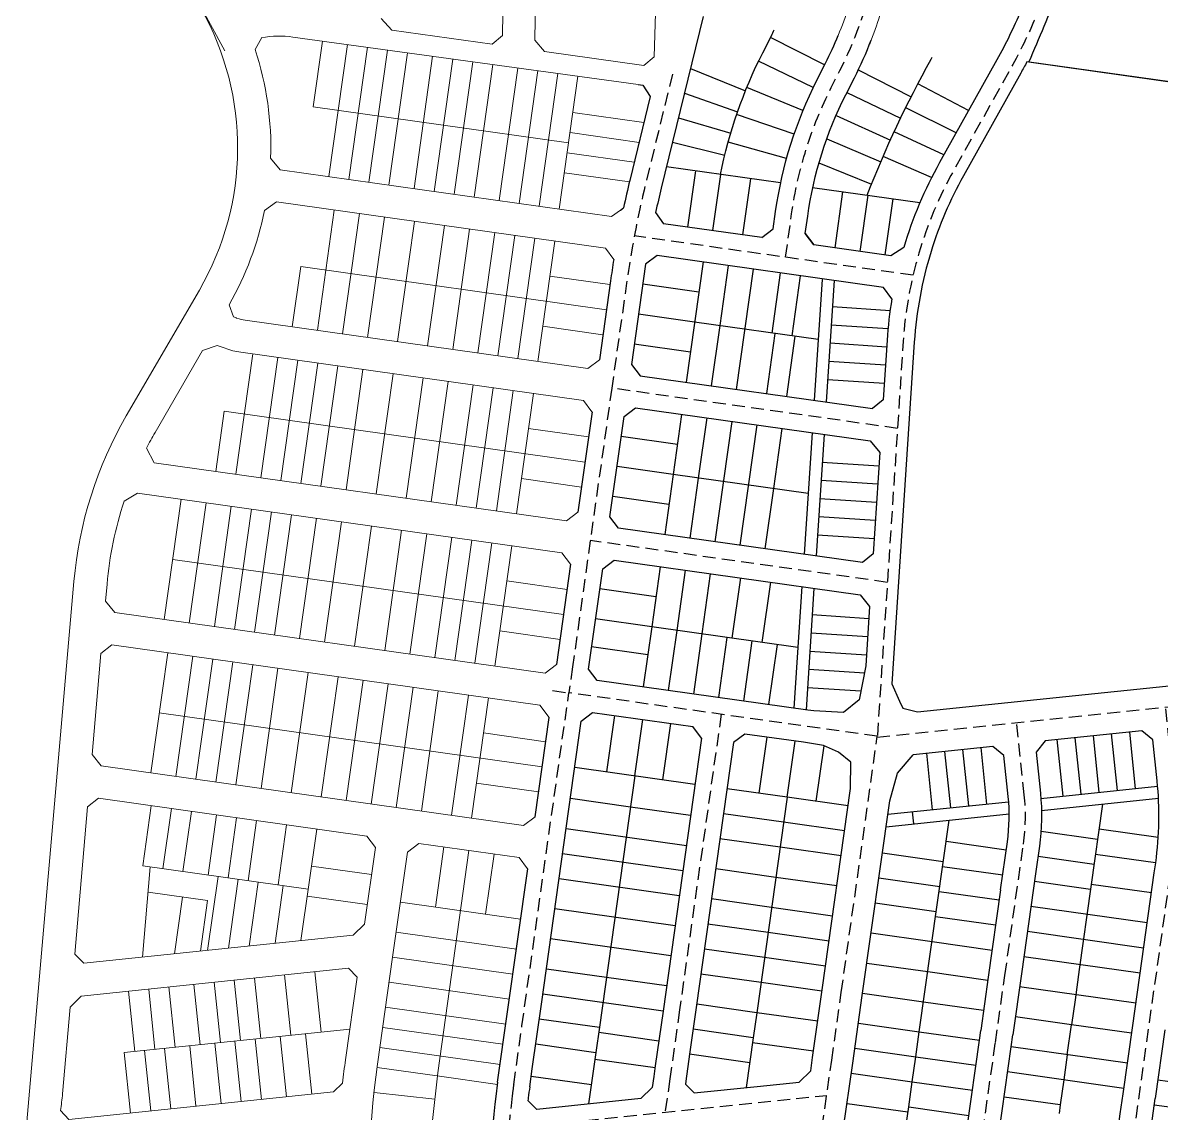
# Model space of a CAD drawing. Extents: x 296374 to 298792, y 6267790 to 6270844.
# Drawn here: x 296643 to 297205, y 6269861 to 6270400 of the extents above; entities that cross this region are included whole.
import ezdxf

# ---------------------------------------------------------------- set-up
doc = ezdxf.new("R2010")
doc.units = 0
doc.linetypes.add('DASHED2', pattern=[9.525, 6.35, -3.175])
for name, color, linetype in [('_User_xref', 251, 'Continuous'), ('X-Masterplan_LotLayout_P2$0$D-LO-Stage 21', 251, 'Continuous'), ('X-Masterplan_LotLayout_P2$0$D-LO-Stage 22', 251, 'Continuous'), ('X-Masterplan_LotLayout_P2$0$D-LO-Stage 23', 251, 'Continuous'), ('X-Masterplan_LotLayout_P2$0$D-LO-Stage 31', 251, 'Continuous'), ('X-Masterplan_LotLayout_P2$0$D-LO-Stage 32', 251, 'Continuous'), ('X-Masterplan_LotLayout_P2$0$D-LO-Stage 34', 251, 'Continuous'), ('X-Masterplan_LotLayout_P2$0$D-RD-15-23_CL', 251, 'DASHED2'), ('X-Masterplan_LotLayout_P2$0$D-RD-Future_BDY', 251, 'Continuous'), ('X-Masterplan_LotLayout_P2$0$D-RD-Future_CL', 251, 'DASHED2'), ('X-Masterplan_LotLayout_P2$0$D-RD-P3_BDY', 251, 'Continuous'), ('X-Masterplan_LotLayout_P2$0$D-RD-P3_CL', 251, 'DASHED2'), ('X-Masterplan_LotLayout_P2$0$D-RD-Stage21_BDY', 251, 'Continuous'), ('X-Masterplan_LotLayout_P2$0$D-RD-Stage22_BDY', 251, 'Continuous'), ('X-Masterplan_LotLayout_P2$0$D-RD-Stage31_BDY', 251, 'Continuous'), ('X-Masterplan_LotLayout_P2$0$D-RD-Stage32_BDY', 251, 'Continuous'), ('X-Masterplan_LotLayout_P2$0$D-RD-Stage34_BDY', 251, 'Continuous'), ('X-Masterplan_LotLayout_P2$0$D-RD-Stage37_BDY', 251, 'Continuous')]:
    doc.layers.add(name, color=color, linetype=linetype)

# ---------------------------------------------------------------- blocks, each defined once
blk = doc.blocks.new('X-Masterplan_LotLayout_P2')
at = {"layer": 'X-Masterplan_LotLayout_P2$0$D-LO-Stage 21'}
for p, q in [((297052.23, 6269881.19), (297082.33, 6269876.95)), ((297080.59, 6269864.57), (297082.33, 6269876.95)), ((297078.72, 6269851.28), (297080.59, 6269864.57))]:
    blk.add_line(p, q, dxfattribs=at)
at = {"layer": 'X-Masterplan_LotLayout_P2$0$D-LO-Stage 22'}
for p, q in [((297085.82, 6269901.71), (297115.53, 6269897.52)), ((297190.74, 6269900.97), (297161.04, 6269905.16)), ((297188.65, 6269886.12), (297131.22, 6269894.21)), ((297158.94, 6269890.3), (297157.2, 6269877.93)), ((297082.33, 6269876.95), (297084.08, 6269889.33)), ((297084.08, 6269889.33), (297113.78, 6269885.15)), ((297186.91, 6269873.74), (297129.47, 6269881.83)), ((297082.33, 6269876.95), (297112.04, 6269872.77)), ((297157.2, 6269877.93), (297155.48, 6269865.54)), ((297155.48, 6269865.54), (297127.73, 6269869.45)), ((297050.14, 6269866.34), (297080.24, 6269862.1)), ((297080.59, 6269864.57), (297110.3, 6269860.39)), ((297155.48, 6269865.54), (297154.9, 6269861.39))]:
    blk.add_line(p, q, dxfattribs=at)
at = {"layer": 'X-Masterplan_LotLayout_P2$0$D-LO-Stage 22', "flags": 128}
for points in [[(297084.08, 6269889.33), (297085.82, 6269901.71)], [(297158.94, 6269890.3), (297161.04, 6269905.16)]]:
    blk.add_lwpolyline(points, dxfattribs=at)
at = {"layer": 'X-Masterplan_LotLayout_P2$0$D-LO-Stage 23'}
for p, q in [((297231.37, 6269873.95), (297203.64, 6269877.85)), ((297229.99, 6269861.52), (297201.9, 6269865.48))]:
    blk.add_line(p, q, dxfattribs=at)
at = {"layer": 'X-Masterplan_LotLayout_P2$0$D-LO-Stage 31'}
for p, q in [((297174.76, 6270020.01), (297171.86, 6270047.85)), ((297183.72, 6270020.94), (297180.81, 6270048.79)), ((297192.67, 6270021.87), (297189.76, 6270049.72)), ((297116.16, 6270042.05), (297119.07, 6270014.2)), ((297156.86, 6270018.14), (297153.96, 6270045.99)), ((297165.81, 6270019.07), (297162.91, 6270046.92)), ((297089.31, 6270039.25), (297092.21, 6270011.4)), ((297098.26, 6270040.18), (297101.16, 6270012.33)), ((297107.21, 6270041.12), (297110.11, 6270013.27)), ((297145.89, 6270017), (297203.59, 6270023.01)), ((297020.54, 6270017.57), (297005.55, 6269911.12)), ((297050.64, 6270013.33), (297020.54, 6270017.57)), ((297070.25, 6270009.11), (297129.97, 6270015.34)), ((297146.2, 6270011), (297204.01, 6270017.02)), ((297176.39, 6270014.14), (297164.87, 6269932.39)), ((297069.39, 6270002.99), (297130.23, 6270009.33)), ((297082.26, 6270010.36), (297082.89, 6270004.4)), ((297048.9, 6270000.95), (297018.8, 6270005.19)), ((297085.82, 6269901.71), (297100.54, 6270006.24)), ((297173.94, 6269996.75), (297145.96, 6270000.69)), ((297203.88, 6269997.58), (297174.64, 6270001.7)), ((297047.16, 6269988.57), (297017.05, 6269992.81)), ((297099.07, 6269995.78), (297128.78, 6269991.59)), ((297067.57, 6269990.12), (297097.68, 6269985.88)), ((297172.19, 6269984.38), (297144.47, 6269988.28)), ((297202.6, 6269985.14), (297172.89, 6269989.33)), ((297097.33, 6269983.4), (297127.03, 6269979.22)), ((297045.07, 6269973.72), (297014.96, 6269977.96)), ((297065.83, 6269977.74), (297095.93, 6269973.5)), ((297170.45, 6269972), (297142.72, 6269975.9)), ((297200.51, 6269970.29), (297170.8, 6269974.47)), ((297095.58, 6269971.02), (297125.29, 6269966.84)), ((297042.97, 6269958.87), (297012.87, 6269963.11)), ((297064.09, 6269965.36), (297094.19, 6269961.12)), ((297198.41, 6269955.44), (297140.98, 6269963.53)), ((297093.84, 6269958.65), (297123.55, 6269954.46)), ((297041.23, 6269946.49), (297011.13, 6269950.73)), ((297061.99, 6269950.51), (297092.1, 6269946.27)), ((297092.1, 6269946.27), (297121.8, 6269942.08)), ((297196.67, 6269943.06), (297139.24, 6269951.15)), ((297039.49, 6269934.11), (297009.38, 6269938.35)), ((297059.9, 6269935.65), (297090, 6269931.41)), ((297194.93, 6269930.68), (297137.49, 6269938.77)), ((297090, 6269931.41), (297119.71, 6269927.23)), ((297164.87, 6269932.39), (297162.78, 6269917.54)), ((297037.74, 6269921.73), (297007.64, 6269925.97)), ((297192.83, 6269915.83), (297135.4, 6269923.92)), ((297057.81, 6269920.8), (297087.91, 6269916.56)), ((297087.91, 6269916.56), (297117.62, 6269912.38)), ((297162.78, 6269917.54), (297161.04, 6269905.16)), ((297005.55, 6269911.12), (297003.8, 6269898.74)), ((297035.65, 6269906.88), (297005.55, 6269911.12)), ((297161.04, 6269905.16), (297133.31, 6269909.06)), ((297055.72, 6269905.95), (297085.82, 6269901.71)), ((297003.8, 6269898.74), (297000.34, 6269874.14)), ((297033.56, 6269892.03), (297003.46, 6269896.27)), ((297053.97, 6269893.57), (297084.08, 6269889.33))]:
    blk.add_line(p, q, dxfattribs=at)
for points in [[(297201.9, 6269980.19), (297202.61, 6269985.22, 0.061027), (297203.34, 6270025.59), (297201.22, 6270045.89), (297195.73, 6270050.34), (297147.99, 6270045.37), (297143.54, 6270039.88), (297145.65, 6270019.58, -0.061027), (297145.18, 6269993.31), (297143.42, 6269980.85)], [(297125.99, 6269971.79), (297129.33, 6269995.55, 0.061027), (297129.74, 6270017.92), (297127.62, 6270038.22), (297122.13, 6270042.67), (297082.8, 6270038.57)]]:
    blk.add_lwpolyline(points, format="xyb", dxfattribs=at)
at = {"layer": 'X-Masterplan_LotLayout_P2$0$D-LO-Stage 32'}
for p, q in [((296953.63, 6270101.72), (296949.44, 6270072.02)), ((297025.86, 6270091.55), (296953.63, 6270101.72)), ((296966, 6270099.98), (296961.82, 6270070.27)), ((296978.38, 6270098.24), (296974.2, 6270068.53)), ((296990.76, 6270096.49), (296986.58, 6270066.79)), ((297003.14, 6270094.75), (296998.95, 6270065.04)), ((297015.52, 6270093.01), (297011.33, 6270063.3)), ((296931.42, 6270030.12), (296935.33, 6270057.85)), ((296945.28, 6270028.17), (296949.19, 6270055.9)), ((296959.15, 6270026.22), (296963.05, 6270053.94)), ((297020.54, 6270017.57), (297024.45, 6270045.29)), ((297034.9, 6270015.55), (297038.77, 6270043.01)), ((296915.58, 6270032.35), (296974.99, 6270023.98)), ((296945.28, 6270028.17), (296927.78, 6269903.9)), ((297020.54, 6270017.57), (296990.84, 6270021.75)), ((296913.42, 6270017.01), (296943.12, 6270012.82)), ((296943.12, 6270012.82), (296972.83, 6270008.64)), ((297018.8, 6270005.19), (296989.09, 6270009.37)), ((296911.32, 6270002.15), (296970.74, 6269993.78)), ((297017.05, 6269992.81), (296987.35, 6269997)), ((296909.58, 6269989.77), (296968.99, 6269981.4)), ((297014.96, 6269977.96), (296985.26, 6269982.14)), ((296907.84, 6269977.4), (296967.25, 6269969.03)), ((297012.87, 6269963.11), (296983.16, 6269967.29)), ((296905.74, 6269962.54), (296965.16, 6269954.17)), ((297011.13, 6269950.73), (296981.42, 6269954.91)), ((296903.65, 6269947.69), (296963.07, 6269939.32)), ((297009.38, 6269938.35), (296979.68, 6269942.53)), ((296901.56, 6269932.84), (296960.97, 6269924.47)), ((297007.64, 6269925.97), (296977.93, 6269930.16)), ((296899.82, 6269920.46), (296959.23, 6269912.09)), ((297005.55, 6269911.12), (296975.84, 6269915.3)), ((296898.07, 6269908.08), (296927.78, 6269903.9)), ((296927.78, 6269903.9), (296926.04, 6269891.52)), ((296927.43, 6269901.42), (296957.14, 6269897.24)), ((297003.8, 6269898.74), (296974.1, 6269902.93)), ((296896.33, 6269895.7), (296926.04, 6269891.52)), ((296926.04, 6269891.52), (296922.44, 6269866.02)), ((297002.06, 6269886.36), (296972.35, 6269890.55))]:
    blk.add_line(p, q, dxfattribs=at)
at = {"layer": 'X-Masterplan_LotLayout_P2$0$D-LO-Stage 32', "flags": 128}
for points in [[(297027.83, 6270121.57), (297023.9, 6270061.53)], [(297033.79, 6270120.73), (297029.85, 6270060.69)], [(297032.94, 6270107.74), (297060.88, 6270105.91)], [(297032.35, 6270098.76), (297060.29, 6270096.92)], [(297031.76, 6270089.78), (297059.7, 6270087.94)], [(297031.17, 6270080.8), (297058.67, 6270078.99)], [(297030.58, 6270071.82), (297056.98, 6270070.08)], [(297006.68, 6270019.52), (297010.58, 6270047.25)], [(296925.56, 6269888.17), (296955.27, 6269883.98)], [(296894.09, 6269879.81), (296923.8, 6269875.63)]]:
    blk.add_lwpolyline(points, dxfattribs=at)
at = {"layer": 'X-Masterplan_LotLayout_P2$0$D-LO-Stage 34'}
for p, q in [((297017.22, 6270321), (296960.9, 6270328.93)), ((296975.18, 6270326.92), (296971.28, 6270299.19)), ((296987.56, 6270325.18), (296983.65, 6270297.45)), ((297002.41, 6270323.08), (296998.51, 6270295.36)), ((297033.09, 6270318.76), (297086.13, 6270311.29)), ((297047.94, 6270316.67), (297044.04, 6270288.94)), ((297060.32, 6270314.93), (297056.42, 6270287.2)), ((297072.7, 6270313.18), (297068.79, 6270285.46)), ((296979.01, 6270281.95), (296970.64, 6270222.53)), ((296991.39, 6270280.2), (296987.21, 6270250.5)), ((297003.77, 6270278.46), (296995.4, 6270219.04)), ((297017.14, 6270276.58), (297012.95, 6270246.87)), ((297027.04, 6270275.18), (297022.85, 6270245.47)), ((297037.78, 6270273.22), (297033.87, 6270213.63)), ((297043.77, 6270272.82), (297039.83, 6270212.79)), ((296976.92, 6270267.09), (296949.19, 6270271)), ((296974.83, 6270252.24), (296947.1, 6270256.14)), ((297035.84, 6270243.64), (296974.83, 6270252.24)), ((296987.21, 6270250.5), (296983.02, 6270220.79)), ((297014.44, 6270246.66), (297010.25, 6270216.95)), ((297024.34, 6270245.26), (297020.15, 6270215.56)), ((296972.74, 6270237.39), (296945.01, 6270241.29)), ((296968.41, 6270206.69), (296960.04, 6270147.27)), ((296980.79, 6270204.94), (296976.6, 6270175.24)), ((296993.17, 6270203.2), (296984.8, 6270143.79)), ((297005.55, 6270201.46), (296997.18, 6270142.04)), ((297017.92, 6270199.71), (297013.74, 6270170.01)), ((296966.32, 6270191.84), (296938.59, 6270195.74)), ((296964.23, 6270176.98), (296936.5, 6270180.89)), ((297030.85, 6270167.6), (296964.23, 6270176.98)), ((296976.6, 6270175.24), (296972.42, 6270145.53)), ((296962.13, 6270162.13), (296934.41, 6270166.03)), ((297013.74, 6270170.01), (297009.55, 6270140.3)), ((296957.81, 6270131.43), (296953.63, 6270101.72)), ((296970.19, 6270129.69), (296966, 6270099.98)), ((296982.57, 6270127.94), (296978.38, 6270098.24)), ((296997.42, 6270125.85), (296993.24, 6270096.15)), ((297012.27, 6270123.76), (297008.09, 6270094.05)), ((296955.72, 6270116.58), (296927.99, 6270120.48)), ((296953.63, 6270101.72), (296925.9, 6270105.63))]:
    blk.add_line(p, q, dxfattribs=at)
at = {"layer": 'X-Masterplan_LotLayout_P2$0$D-LO-Stage 34', "flags": 128}
for points in [[(296987.56, 6270325.18, -0.067159), (297008.45, 6270385.3), (297012.72, 6270393.74, 0.005093), (297014.18, 6270396.7, 0.005093)], [(297060.07, 6270314.96, -0.034541), (297091.7, 6270382.13), (297092.22, 6270383.07)]]:
    blk.add_lwpolyline(points, format="xyb", dxfattribs=at)
for points in [[(297039.06, 6270379.35), (297012.29, 6270392.9)], [(297033.45, 6270368.18), (297006.43, 6270381.21)], [(296972.76, 6270377.5), (296999.96, 6270366.57)], [(297055.68, 6270376.85), (297081.81, 6270363.58)], [(297028.36, 6270356.76), (297000.6, 6270368.15)], [(297110.18, 6270356.78), (297085.1, 6270369.94)], [(296969.79, 6270365.36), (296996.07, 6270356.2)], [(297050.07, 6270365.68), (297076.56, 6270352.95)], [(297104.06, 6270345.81), (297079.09, 6270358.15)], [(296966.83, 6270353.22), (296992.64, 6270345.56)], [(297023.97, 6270345.06), (296995.58, 6270354.76)], [(297044.72, 6270354.38), (297071.54, 6270342.21)], [(297097.93, 6270334.82), (297073.37, 6270346.2)], [(296963.86, 6270341.08), (296989.7, 6270334.71)], [(297020.28, 6270333.12), (296991.36, 6270341.09)], [(297040.11, 6270342.76), (297066.77, 6270331.37)], [(297036.27, 6270330.86), (297062.24, 6270320.44)], [(297091.92, 6270323.72), (297067.96, 6270334.13)], [(297042.92, 6270259.9), (297071.39, 6270258.04)], [(297042.33, 6270250.92), (297070.27, 6270249.09)], [(297041.74, 6270241.94), (297069.68, 6270240.11)], [(297041.15, 6270232.96), (297069.09, 6270231.13)], [(297040.56, 6270223.98), (297068.5, 6270222.15)], [(297032.82, 6270197.62), (297028.88, 6270137.58)], [(297038.78, 6270196.78), (297034.84, 6270136.74)], [(297037.88, 6270183.12), (297065.82, 6270181.29)], [(297037.3, 6270174.14), (297065.24, 6270172.3)], [(297036.71, 6270165.16), (297064.65, 6270163.32)], [(297036.12, 6270156.18), (297064.06, 6270154.34)], [(297035.53, 6270147.2), (297063.47, 6270145.36)], [(296951.67, 6270087.86), (296923.95, 6270091.77)]]:
    blk.add_lwpolyline(points, dxfattribs=at)
at = {"layer": 'X-Masterplan_LotLayout_P2$0$D-RD-15-23_CL', "flags": 128}
for points in [[(297192.19, 6269811.46, -0.061026), (297193.06, 6269860.1), (297199.21, 6269903.72), (297199.56, 6269906.2)], [(297116.49, 6269804.6, -0.061026), (297117.37, 6269853.24), (297123.37, 6269895.87), (297123.44, 6269896.37)], [(297036.95, 6269806.66, -0.060246), (297037.89, 6269854.67), (297042.53, 6269887.61)], [(296884.68, 6269870.06, 0.056972), (296883.89, 6269790.56)]]:
    blk.add_lwpolyline(points, format="xyb", dxfattribs=at)
for points in [[(296962.56, 6269878.38), (296960.24, 6269861.91)], [(296883.07, 6269853.87), (297024.96, 6269868.66)], [(297024.96, 6269868.66), (297040.08, 6269870.24)]]:
    blk.add_lwpolyline(points, dxfattribs=at)
at = {"layer": 'X-Masterplan_LotLayout_P2$0$D-RD-Future_BDY', "lineweight": 0}
for p, q in [((296898.89, 6270590.69), (296895.82, 6270391.58)), ((296717.55, 6270432.45), (296742.7, 6270386.34)), ((296790.89, 6270391.05), (296786.33, 6270358.67)), ((296895.82, 6270391.58), (296900.69, 6270385.89)), ((296803.28, 6270389.35), (296794.09, 6270324.15)), ((296813.18, 6270387.99), (296803.99, 6270322.76)), ((296823.09, 6270386.62), (296813.9, 6270321.36)), ((296833, 6270385.26), (296823.8, 6270319.97)), ((296845.38, 6270383.56), (296836.18, 6270318.22)), ((296855.29, 6270382.19), (296846.08, 6270316.83)), ((296865.19, 6270380.83), (296855.98, 6270315.43)), ((296875.1, 6270379.47), (296865.88, 6270314.04)), ((296887.48, 6270377.77), (296878.26, 6270312.3)), ((296897.4, 6270376.47), (296888.16, 6270310.9)), ((296907.3, 6270375.07), (296898.07, 6270309.51)), ((296917.2, 6270373.68), (296907.97, 6270308.11)), ((296912.58, 6270340.89), (296786.33, 6270358.67)), ((296949.76, 6270350.8), (296914.68, 6270355.74)), ((296947.38, 6270341.04), (296913.28, 6270345.84)), ((296945, 6270331.27), (296911.89, 6270335.94)), ((296942.61, 6270321.51), (296910.49, 6270326.03)), ((296931.26, 6270258.38), (296780.25, 6270279.65)), ((296933, 6270270.75), (296903.3, 6270274.94)), ((296929.51, 6270246), (296899.81, 6270250.18)), ((296920.66, 6270183.12), (296742.42, 6270208.23)), ((296922.4, 6270195.5), (296892.69, 6270199.68)), ((296918.91, 6270170.74), (296889.21, 6270174.93)), ((296910.06, 6270107.86), (296716.96, 6270135.06)), ((296911.8, 6270120.24), (296882.09, 6270124.42)), ((296908.31, 6270095.48), (296878.61, 6270099.67)), ((296714.51, 6270088.95), (296706.14, 6270029.54)), ((296726.89, 6270087.21), (296718.52, 6270027.8)), ((296736.79, 6270085.82), (296728.42, 6270026.4)), ((296746.69, 6270084.42), (296738.32, 6270025.01)), ((296756.59, 6270083.03), (296748.22, 6270023.61)), ((296768.97, 6270081.28), (296760.6, 6270021.87)), ((296783.82, 6270079.19), (296775.45, 6270019.78)), ((296798.68, 6270077.1), (296790.31, 6270017.68)), ((296811.05, 6270075.35), (296802.69, 6270015.94)), ((296823.43, 6270073.61), (296815.06, 6270014.2)), ((296835.81, 6270071.87), (296827.44, 6270012.45)), ((296848.19, 6270070.12), (296839.82, 6270010.71)), ((296863.04, 6270068.03), (296854.67, 6270008.62)), ((296872.94, 6270066.64), (296864.57, 6270007.22)), ((296899.46, 6270032.6), (296710.32, 6270059.25)), ((296901.2, 6270044.98), (296870.5, 6270049.31)), ((296897.71, 6270020.23), (296867.02, 6270024.55)), ((296702.22, 6269983.64), (296706.4, 6270013.35)), ((296712.12, 6269982.24), (296716.3, 6270011.95)), ((296722.02, 6269980.85), (296726.2, 6270010.56)), ((296734.4, 6269979.11), (296738.58, 6270008.81)), ((296744.3, 6269977.71), (296748.48, 6270007.42)), ((296754.2, 6269976.32), (296758.39, 6270006.02)), ((296769.06, 6269974.22), (296773.24, 6270003.93)), ((296780.33, 6269946.72), (296788.09, 6270001.84)), ((296702.01, 6269938.55), (296705.9, 6269983.12)), ((296783.91, 6269972.13), (296702.22, 6269983.64)), ((296815.21, 6269979.37), (296785.52, 6269983.55)), ((296734.21, 6269941.91), (296739.35, 6269978.41)), ((296744.46, 6269942.98), (296749.25, 6269977.01)), ((296754.71, 6269944.04), (296759.15, 6269975.62)), ((296734.14, 6269966.52), (296704.82, 6269970.65)), ((296767.52, 6269945.38), (296771.53, 6269973.87)), ((296813.11, 6269964.52), (296783.43, 6269968.7)), ((296717.81, 6269940.2), (296721.76, 6269968.26)), ((296730.62, 6269941.53), (296734.14, 6269966.52)), ((296775.34, 6269899.95), (296772.23, 6269929.78)), ((296790.26, 6269901.5), (296787.15, 6269931.34)), ((296718.15, 6269893.99), (296715.04, 6269923.82)), ((296730.58, 6269895.28), (296727.47, 6269925.12)), ((296740.53, 6269896.32), (296737.42, 6269926.16)), ((296750.48, 6269897.35), (296747.37, 6269927.19)), ((296760.42, 6269898.39), (296757.31, 6269928.23)), ((296698.26, 6269891.91), (296695.15, 6269921.75)), ((296708.2, 6269892.95), (296705.09, 6269922.79)), ((296804.46, 6269902.98), (296693.02, 6269891.37)), ((296740.89, 6269866.19), (296737.78, 6269896.03)), ((296750.83, 6269867.23), (296747.72, 6269897.07)), ((296760.78, 6269868.27), (296757.67, 6269898.1)), ((296773.21, 6269869.56), (296770.1, 6269899.4)), ((296785.65, 6269870.86), (296782.54, 6269900.7)), ((296696.13, 6269861.53), (296693.02, 6269891.37)), ((296706.08, 6269862.56), (296702.97, 6269892.4)), ((296716.02, 6269863.6), (296712.91, 6269893.44)), ((296728.46, 6269864.9), (296725.35, 6269894.74))]:
    blk.add_line(p, q, dxfattribs=at)
at = {"layer": 'X-Masterplan_LotLayout_P2$0$D-RD-Future_BDY'}
blk.add_lwpolyline([(297266.18, 6270596.9), (297296.93, 6270770.24), (297292.93, 6270776.26), (297253.85, 6270785.06), (297248.1, 6270781.24), (297189.51, 6270450.92), (297154.76, 6270415.92, 0.000318), (297139.99, 6270380.78), (297234.24, 6270367.54, -0.083775), (297234.67, 6270419.28)], format="xyb", close=True, dxfattribs=at)
at = {"layer": 'X-Masterplan_LotLayout_P2$0$D-RD-Future_BDY', "lineweight": 0}
for points in [[(296900.69, 6270385.89), (296949.78, 6270378.97), (296954.88, 6270383.27), (296956.92, 6270453.72), (296981.24, 6270593.05), (296977.1, 6270597.83), (296903.97, 6270595.82)], [(296882.88, 6270590.25), (296879.85, 6270393.83)], [(296825.3, 6270396.51), (296819.99, 6270402.19)], [(296874.82, 6270389.53), (296825.3, 6270396.51)], [(296874.82, 6270389.53), (296879.85, 6270393.83)], [(296796.81, 6270307.61), (296788.44, 6270248.2)], [(296933.7, 6270304.49), (296938.17, 6270307.63)], [(296809.19, 6270305.87), (296800.82, 6270246.45)], [(296821.57, 6270304.12), (296813.2, 6270244.71)], [(296836.42, 6270302.03), (296828.05, 6270242.62)], [(296851.27, 6270299.94), (296842.9, 6270240.53)], [(296863.65, 6270298.2), (296855.28, 6270238.78)], [(296876.03, 6270296.45), (296867.66, 6270237.04)], [(296885.93, 6270295.06), (296877.56, 6270235.64)], [(296895.83, 6270293.66), (296887.46, 6270234.25)], [(296905.74, 6270292.27), (296897.37, 6270232.85)], [(296930.73, 6270288.75), (296934.86, 6270283.12)], [(296780.25, 6270279.65), (296776.06, 6270249.94)], [(296756.5, 6270236.54), (296748.13, 6270177.12)], [(296750.58, 6270237.37), (296919.89, 6270213.52), (296924.1, 6270207.94)], [(296768.88, 6270234.79), (296760.51, 6270175.38)], [(296778.78, 6270233.4), (296770.41, 6270173.99)], [(296788.69, 6270232), (296780.32, 6270172.59)], [(296798.59, 6270230.61), (296790.22, 6270171.2)], [(296810.97, 6270228.87), (296802.6, 6270169.45)], [(296825.82, 6270226.77), (296817.45, 6270167.36)], [(296840.67, 6270224.68), (296832.3, 6270165.27)], [(296853.05, 6270222.94), (296844.68, 6270163.52)], [(296865.43, 6270221.19), (296857.06, 6270161.78)], [(296875.33, 6270219.8), (296866.96, 6270160.39)], [(296885.23, 6270218.41), (296876.86, 6270158.99)], [(296895.14, 6270217.01), (296886.77, 6270157.6)], [(296742.42, 6270208.23), (296738.23, 6270178.52)], [(296712.78, 6270105.35), (296721.15, 6270164.77)], [(296733.53, 6270163.02), (296725.16, 6270103.61)], [(296745.9, 6270161.28), (296737.53, 6270101.87)], [(296755.81, 6270159.89), (296747.44, 6270100.47)], [(296765.71, 6270158.49), (296757.34, 6270099.08)], [(296775.61, 6270157.1), (296767.24, 6270097.68)], [(296787.99, 6270155.35), (296779.62, 6270095.94)], [(296800.37, 6270153.61), (296792, 6270094.2)], [(296815.22, 6270151.52), (296806.85, 6270092.1)], [(296830.07, 6270149.42), (296821.7, 6270090.01)], [(296842.45, 6270147.68), (296834.08, 6270088.27)], [(296854.83, 6270145.94), (296846.46, 6270086.53)], [(296864.73, 6270144.54), (296856.36, 6270085.13)], [(296874.63, 6270143.15), (296866.26, 6270083.74)], [(296884.53, 6270141.75), (296876.17, 6270082.34)], [(296906.57, 6270083.11), (296900.92, 6270078.85), (296688.3, 6270108.8), (296683.78, 6270114.48), (296684.51, 6270122.84), (296684.5, 6270122.78)], [(296898.28, 6270063.07), (296686.9, 6270092.84), (296681.52, 6270088.56), (296677.16, 6270038.66), (296681.68, 6270032.99), (296890.32, 6270003.6), (296895.97, 6270007.85)], [(296902.88, 6270056.95), (296898.28, 6270063.07)], [(296892.23, 6269982.25), (296888.09, 6269987.75), (296838.58, 6269994.73), (296832.93, 6269990.47), (296825.61, 6269938.53)], [(296863.33, 6269991.24), (296847.87, 6269881.44), (296845.16, 6269856.44)], [(296850.95, 6269992.98), (296846.78, 6269963.32)], [(296875.71, 6269989.5), (296871.53, 6269959.83)], [(296829.45, 6269965.76), (296888.86, 6269957.39)], [(296827.35, 6269950.9), (296886.77, 6269942.53)], [(296825.61, 6269938.53), (296885.02, 6269930.16)], [(296823.87, 6269926.15), (296883.28, 6269917.78)], [(296822.12, 6269913.77), (296881.54, 6269905.4)], [(296820.73, 6269903.87), (296880.14, 6269895.5)], [(296819.33, 6269893.97), (296878.75, 6269885.6)], [(296817.94, 6269884.06), (296847.7, 6269879.87)], [(296847.7, 6269879.87), (296877.35, 6269875.69)], [(296846.46, 6269868.44), (296816.43, 6269871.65)], [(296661.49, 6269862.76), (296665.61, 6269858.35)]]:
    blk.add_lwpolyline(points, dxfattribs=at)
for points in [[(297045.76, 6270393.89, 0.039466), (297055.02, 6270422.7, 0.039466)], [(297062.07, 6270391.6, 0.035643), (297070.8, 6270419.9, 0.035643)], [(296642.88, 6269834.47), (296668.16, 6270124.12, -0.110155), (296694.05, 6270205.95), (296730.13, 6270268.11, 0.265721), (296731.02, 6270407.09, 0.264719)], [(296933.7, 6270304.49), (296770.07, 6270327.54), (296765.36, 6270333.23, 0.087403), (296757.71, 6270386.95), (296760.96, 6270392.78, -0.077377), (296776.34, 6270393.05), (296946.92, 6270369.59)], [(296930.73, 6270288.75), (296768.21, 6270311.64), (296762.35, 6270307.42, -0.080021), (296744.87, 6270260.85), (296747.06, 6270254.8), (296748.3, 6270254.35, 0.004845), (296748.71, 6270254.2, 0.048045), (296752.81, 6270253.22), (296922.12, 6270229.37), (296927.77, 6270233.62)], [(296917.09, 6270158.3), (296911.52, 6270154.11), (296707.78, 6270182.81), (296704.03, 6270190.06, -0.012083), (296708.23, 6270197.72), (296731.7, 6270238.15), (296738.9, 6270240.75), (296742.8, 6270239.32, 0.052902), (296750.58, 6270237.37, -0.999998), (296750.58, 6270237.37)], [(296684.5, 6270122.78, -0.058098), (296692.97, 6270163.78), (296699.56, 6270167.81), (296909.29, 6270138.27), (296913.48, 6270132.71)], [(296816.26, 6269783.51, -0.060742), (296818.16, 6269885.62), (296825.61, 6269938.53)], [(296662.54, 6269871.1), (296666.27, 6269913.81), (296671.68, 6269919.3), (296803.79, 6269933.07), (296808.06, 6269928.64), (296802.32, 6269887.85, 0.006606), (296800.85, 6269876.38), (296796.44, 6269871.98), (296665.61, 6269858.35)], [(296661.49, 6269862.76, 0.019246), (296662.54, 6269871.1)]]:
    blk.add_lwpolyline(points, format="xyb", dxfattribs=at)
at = {"layer": 'X-Masterplan_LotLayout_P2$0$D-RD-Future_BDY', "flags": 128}
blk.add_lwpolyline([(297061.35, 6270389.78, 0.002353), (297062.07, 6270391.6, 0.002353)], format="xyb", dxfattribs=at)
at = {"layer": 'X-Masterplan_LotLayout_P2$0$D-RD-Future_BDY', "lineweight": 0}
blk.add_lwpolyline([(296806.09, 6269949.4), (296673.09, 6269935.54), (296668.55, 6269940), (296674.9, 6270012.74), (296680.29, 6270017.02), (296812.83, 6269998.35), (296817.08, 6269992.7), (296811.76, 6269954.87)], close=True, dxfattribs=at)
at = {"layer": 'X-Masterplan_LotLayout_P2$0$D-RD-Future_BDY', "flags": 128}
blk.add_lwpolyline([(296883.48, 6269920.45), (296883.63, 6269920.25)], dxfattribs=at)
at = {"layer": 'X-Masterplan_LotLayout_P2$0$D-RD-Future_CL', "flags": 128}
for points in [[(297019.74, 6270284.29), (297022.76, 6270305.73, -0.082323), (297042.35, 6270368.14), (297046.62, 6270376.58, 0.060673), (297063.08, 6270422.05)], [(297150.1, 6270419.04), (297143.32, 6270402.9, -0.027788), (297131.16, 6270377.94), (297102.8, 6270327.14, 0.111345), (297077.87, 6270242.76), (297065.08, 6270047.68)], [(296963.85, 6270374.74), (296950.57, 6270320.39, 0.024899), (296941.19, 6270271.51), (296933.88, 6270219.63)]]:
    blk.add_lwpolyline(points, format="xyb", dxfattribs=at)
for points in [[(297082.75, 6270275.41), (296945.03, 6270294.81)], [(296933.88, 6270219.63), (296914.49, 6270081.99)], [(297075.05, 6270199.75), (296933.88, 6270219.63)], [(297070.06, 6270123.7), (296923.28, 6270144.37)]]:
    blk.add_lwpolyline(points, dxfattribs=at)
at = {"layer": 'X-Masterplan_LotLayout_P2$0$D-RD-P3_BDY', "flags": 128}
blk.add_lwpolyline([(297234.26, 6270367.42), (297138.96, 6270380.8, -0.006169), (297135.96, 6270375.26), (297107.61, 6270324.46, 0.052426), (297091.61, 6270287.06, 0.052426)], format="xyb", dxfattribs=at)
at = {"layer": 'X-Masterplan_LotLayout_P2$0$D-RD-P3_CL'}
blk.add_line((297065.02, 6270047.27), (297218.17, 6270063.24), dxfattribs=at)
at = {"layer": 'X-Masterplan_LotLayout_P2$0$D-RD-P3_CL', "flags": 128}
for points in [[(296914.49, 6270081.99), (296912.68, 6270069.12)], [(296904.66, 6270070.25), (296912.68, 6270069.12)], [(296894.84, 6269942.47), (296912.68, 6270069.12)], [(297065.08, 6270047.65), (296912.68, 6270069.12)], [(296987.93, 6270058.52), (296967.36, 6269912.46)], [(297047.25, 6269921.1), (297065.08, 6270047.68)], [(296889.51, 6269904.66), (296894.84, 6269942.47)], [(297123.44, 6269896.37), (297128.11, 6269929.53)], [(297042.53, 6269887.61), (297047.25, 6269921.1)], [(296967.36, 6269912.46), (296962.56, 6269878.38)], [(296885.43, 6269875.66), (296889.51, 6269904.66)]]:
    blk.add_lwpolyline(points, dxfattribs=at)
at = {"layer": 'X-Masterplan_LotLayout_P2$0$D-RD-P3_CL'}
for points in [[(297199.56, 6269906.2), (297210.53, 6269984.11, 0.061027), (297211.3, 6270026.42), (297207.57, 6270062.13)], [(297128.11, 6269929.53), (297137.26, 6269994.43, 0.061027), (297137.69, 6270018.75), (297133.97, 6270054.46)]]:
    blk.add_lwpolyline(points, format="xyb", dxfattribs=at)
at = {"layer": 'X-Masterplan_LotLayout_P2$0$D-RD-P3_CL', "flags": 128}
blk.add_lwpolyline([(296885.43, 6269875.66, 0.00404), (296884.68, 6269870.06, 0.00404)], format="xyb", dxfattribs=at)
at = {"layer": 'X-Masterplan_LotLayout_P2$0$D-RD-Stage21_BDY', "flags": 128}
for points in [[(297032.19, 6269882.33), (297033.12, 6269888.93)], [(296954.64, 6269879.52), (296953.89, 6269874.17)], [(297032.19, 6269882.33), (297026.52, 6269876.87)], [(296953.89, 6269874.17), (296948.22, 6269868.7)], [(296970.48, 6269877.26), (296970.29, 6269875.88), (296974.56, 6269871.45), (297005.7, 6269874.7)], [(297005.7, 6269874.7), (297026.52, 6269876.87)], [(296892.47, 6269867.8), (296896.88, 6269863.35)], [(296948.22, 6269868.7), (296896.88, 6269863.35)]]:
    blk.add_lwpolyline(points, dxfattribs=at)
for points in [[(297047.4, 6269807.71, -0.060246), (297048.29, 6269853.21), (297052.93, 6269886.14)], [(296876.75, 6269871.04, 0.056972), (296875.94, 6269789.73, 0.056114)], [(296892.62, 6269869.07, 0.000934), (296892.47, 6269867.8)]]:
    blk.add_lwpolyline(points, format="xyb", dxfattribs=at)
at = {"layer": 'X-Masterplan_LotLayout_P2$0$D-RD-Stage22_BDY', "flags": 128}
for points in [[(297186.52, 6269871), (297191.29, 6269904.84)], [(297207.13, 6269902.61), (297202.36, 6269868.77)]]:
    blk.add_lwpolyline(points, dxfattribs=at)
for points in [[(297107.72, 6269813.94, -0.048731), (297109.44, 6269854.35), (297115.53, 6269897.52)], [(297123.66, 6269815.6, -0.047707), (297125.29, 6269852.12), (297131.22, 6269894.21)], [(297183.37, 6269821.83, -0.047495), (297185.14, 6269861.21), (297186.52, 6269871)], [(297199.31, 6269823.49, -0.046368), (297200.99, 6269858.98), (297202.36, 6269868.77)]]:
    blk.add_lwpolyline(points, format="xyb", dxfattribs=at)
at = {"layer": 'X-Masterplan_LotLayout_P2$0$D-RD-Stage31_BDY'}
for p, q in [((297057.64, 6269919.63), (297071.19, 6270015.83)), ((297143.42, 6269980.85), (297136.31, 6269930.38)), ((297195.76, 6269936.58), (297201.9, 6269980.19)), ((297125.99, 6269971.79), (297119.91, 6269928.67))]:
    blk.add_line(p, q, dxfattribs=at)
at = {"layer": 'X-Masterplan_LotLayout_P2$0$D-RD-Stage31_BDY', "flags": 128}
for points in [[(297051.85, 6270021.86), (297051.97, 6270034.93), (297045.95, 6270039.8), (297038.57, 6270043.1), (297028.58, 6270044.71)], [(297071.19, 6270015.83), (297075.02, 6270029.47), (297082.8, 6270038.57)], [(297037.84, 6269922.42), (297051.85, 6270021.86)], [(297191.29, 6269904.84), (297195.76, 6269936.58)], [(297136.31, 6269930.38), (297132.05, 6269900.15)], [(297119.91, 6269928.67), (297116.21, 6269902.38)], [(297033.12, 6269888.93), (297037.84, 6269922.42)], [(297052.93, 6269886.14), (297057.64, 6269919.63)], [(297115.53, 6269897.52), (297116.21, 6269902.38)], [(297131.22, 6269894.21), (297132.05, 6269900.15)]]:
    blk.add_lwpolyline(points, dxfattribs=at)
at = {"layer": 'X-Masterplan_LotLayout_P2$0$D-RD-Stage32_BDY', "flags": 128}
for points in [[(296918.79, 6270055.13), (296924.43, 6270059.38)], [(296924.43, 6270059.38), (296973.95, 6270052.41)], [(296895.97, 6270007.85), (296902.88, 6270056.95)], [(296899.11, 6269915.41), (296918.79, 6270055.13)], [(296978.2, 6270046.76), (296973.95, 6270052.41)], [(297028.58, 6270044.71), (296999.69, 6270048.78), (296994.04, 6270044.53), (296975.6, 6269913.63)], [(296978.2, 6270046.76), (296959.21, 6269911.92)], [(296877.51, 6269876.78), (296892.34, 6269982.1), (296892.23, 6269982.25)], [(296894.59, 6269883.32), (296899.11, 6269915.41)], [(296975.6, 6269913.63), (296972.35, 6269890.55)], [(296959.21, 6269911.92), (296955.39, 6269884.86)], [(296972.35, 6269890.55), (296970.48, 6269877.26)], [(296955.39, 6269884.86), (296954.64, 6269879.52)], [(296893.35, 6269874.55), (296894.59, 6269883.32)]]:
    blk.add_lwpolyline(points, dxfattribs=at)
for points in [[(296877.51, 6269876.78, 0.00404), (296876.75, 6269871.04, 0.00404)], [(296893.35, 6269874.55, 0.00404), (296892.62, 6269869.07, 0.00404)]]:
    blk.add_lwpolyline(points, format="xyb", dxfattribs=at)
at = {"layer": 'X-Masterplan_LotLayout_P2$0$D-RD-Stage34_BDY', "flags": 128}
for points in [[(297136.91, 6270408.3), (297135.95, 6270406, -0.027788), (297124.17, 6270381.84), (297095.82, 6270331.04, 0.054825), (297078.13, 6270289.14)], [(296979.05, 6270403.26), (296958.35, 6270318.49, 0.006282), (296955.56, 6270306.44)], [(297013.63, 6270298.28), (297014.84, 6270306.84, -0.082323), (297035.21, 6270371.75), (297039.49, 6270380.19, 0.019628), (297045.76, 6270393.89, 0.019628)], [(297029.47, 6270296.04), (297030.68, 6270304.61, -0.082323), (297049.49, 6270364.53), (297053.76, 6270372.97, 0.024538), (297062.07, 6270391.6, 0.024538)], [(296946.92, 6270369.59), (296949.16, 6270369.28), (296952.93, 6270363.74), (296942.8, 6270322.28, 0.006869), (296939.68, 6270308.68)], [(297033.73, 6270290.4), (297029.47, 6270296.04), (297030.68, 6270304.61, -0.082323)], [(296934.86, 6270283.12, 0.005221), (296933.27, 6270272.63), (296927.77, 6270233.62)], [(297072.26, 6270263.76, 0.024795), (297069.89, 6270243.28), (297067.96, 6270213.86)]]:
    blk.add_lwpolyline(points, format="xyb", dxfattribs=at)
for points in [[(296938.17, 6270307.63), (296939.68, 6270308.68)], [(296955.56, 6270306.44), (296959.48, 6270300.86)], [(297007.98, 6270294.02), (296959.48, 6270300.86)], [(297007.98, 6270294.02), (297013.63, 6270298.28)], [(297029.47, 6270296.04), (297033.73, 6270290.4)], [(297071.81, 6270285.03), (297033.73, 6270290.4)], [(296956.24, 6270285.15), (296950.59, 6270280.9)], [(297068.19, 6270269.38), (296956.24, 6270285.15)], [(297078.13, 6270289.14), (297071.81, 6270285.03)], [(296950.59, 6270280.9), (296943.61, 6270231.39)], [(297072.26, 6270263.76), (297068.19, 6270269.38)], [(296943.61, 6270231.39), (296947.87, 6270225.74)], [(296947.87, 6270225.74), (297062.68, 6270209.57)], [(297067.96, 6270213.86), (297062.68, 6270209.57)], [(296924.1, 6270207.94), (296924.14, 6270207.87), (296917.17, 6270158.36), (296917.09, 6270158.3)], [(296933.01, 6270156.13), (296939.99, 6270205.64)], [(296945.64, 6270209.9), (297061.63, 6270193.56), (297066.26, 6270187.87), (297062.97, 6270137.81), (297057.69, 6270133.52), (296937.27, 6270150.48)], [(296939.99, 6270205.64), (296945.64, 6270209.9)], [(296937.27, 6270150.48), (296933.01, 6270156.13)], [(296913.54, 6270132.62), (296906.57, 6270083.11)], [(296913.48, 6270132.71), (296913.54, 6270132.62)], [(296929.39, 6270130.39), (296935.04, 6270134.64)], [(296935.04, 6270134.64), (297056.64, 6270117.51), (297061.27, 6270111.82), (297059.35, 6270082.54)], [(296922.41, 6270080.87), (296929.39, 6270130.39)], [(297059.35, 6270082.54), (297056.13, 6270065.65), (297048.34, 6270059.39), (297033.67, 6270060.15)], [(296926.67, 6270075.23), (296922.41, 6270080.87)], [(297030.81, 6270060.56), (296926.67, 6270075.23)], [(297033.67, 6270060.15), (297030.81, 6270060.56)]]:
    blk.add_lwpolyline(points, dxfattribs=at)
at = {"layer": 'X-Masterplan_LotLayout_P2$0$D-RD-Stage37_BDY', "flags": 128}
blk.add_lwpolyline([(297091.61, 6270287.06, 0.058577), (297083.36, 6270242.4), (297072.28, 6270073.53), (297076.12, 6270064.97), (297077.75, 6270061.5), (297084.99, 6270059.71), (297217.1, 6270073.48, 0.123462), (297303.98, 6270105.15), (297365.13, 6270146.56), (297369.05, 6270152.77), (297369.8, 6270163.49), (297367.68, 6270174.16), (297361.61, 6270183.12, 0.063686), (297278.65, 6270277.25), (297278.52, 6270277.36, -0.06465), (297257.19, 6270301.65)], format="xyb", dxfattribs=at)

msp = doc.modelspace()

# ---------------------------------------------------------------- block references
at = {"layer": '_User_xref', "color": 7}
msp.add_blockref('X-Masterplan_LotLayout_P2', (0, 0), dxfattribs=at)

doc.saveas('drawing.dxf')
